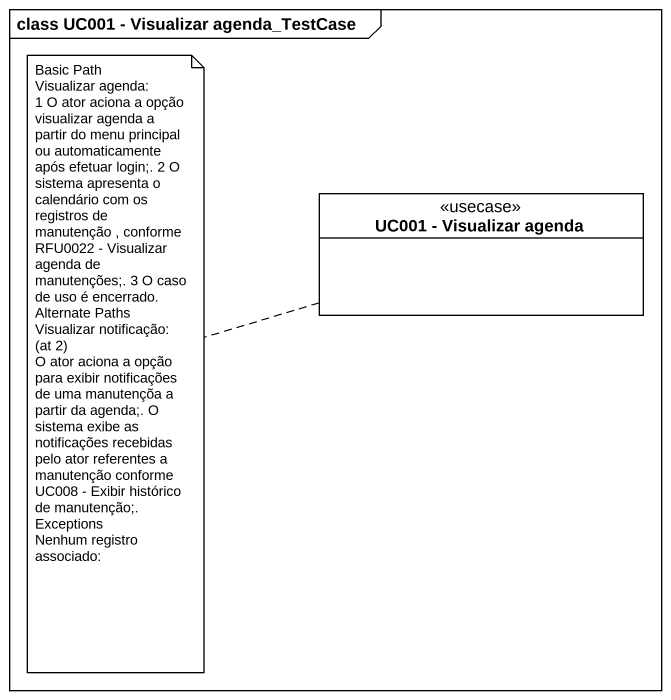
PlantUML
@startuml
mainframe class UC001 - Visualizar agenda_TestCase
hide circle
hide empty members
class "UC001 - Visualizar agenda" as UC001_Visualizar_agenda <<usecase>>
note left of UC001_Visualizar_agenda
  Basic Path
  Visualizar agenda:
  1 O ator aciona a opção visualizar agenda a partir do menu principal ou automaticamente após efetuar login;. 2 O sistema apresenta o calendário com os registros de manutenção , conforme RFU0022 - Visualizar agenda de manutenções;. 3 O caso de uso é encerrado.
  Alternate Paths
  Visualizar notificação:
  (at 2)
  O ator aciona a opção para exibir notificações de uma manutençõa a partir da agenda;. O sistema exibe as notificações recebidas pelo ator referentes a manutenção conforme UC008 - Exibir histórico de manutenção;.
  Exceptions
  Nenhum registro associado:
end note
@enduml
